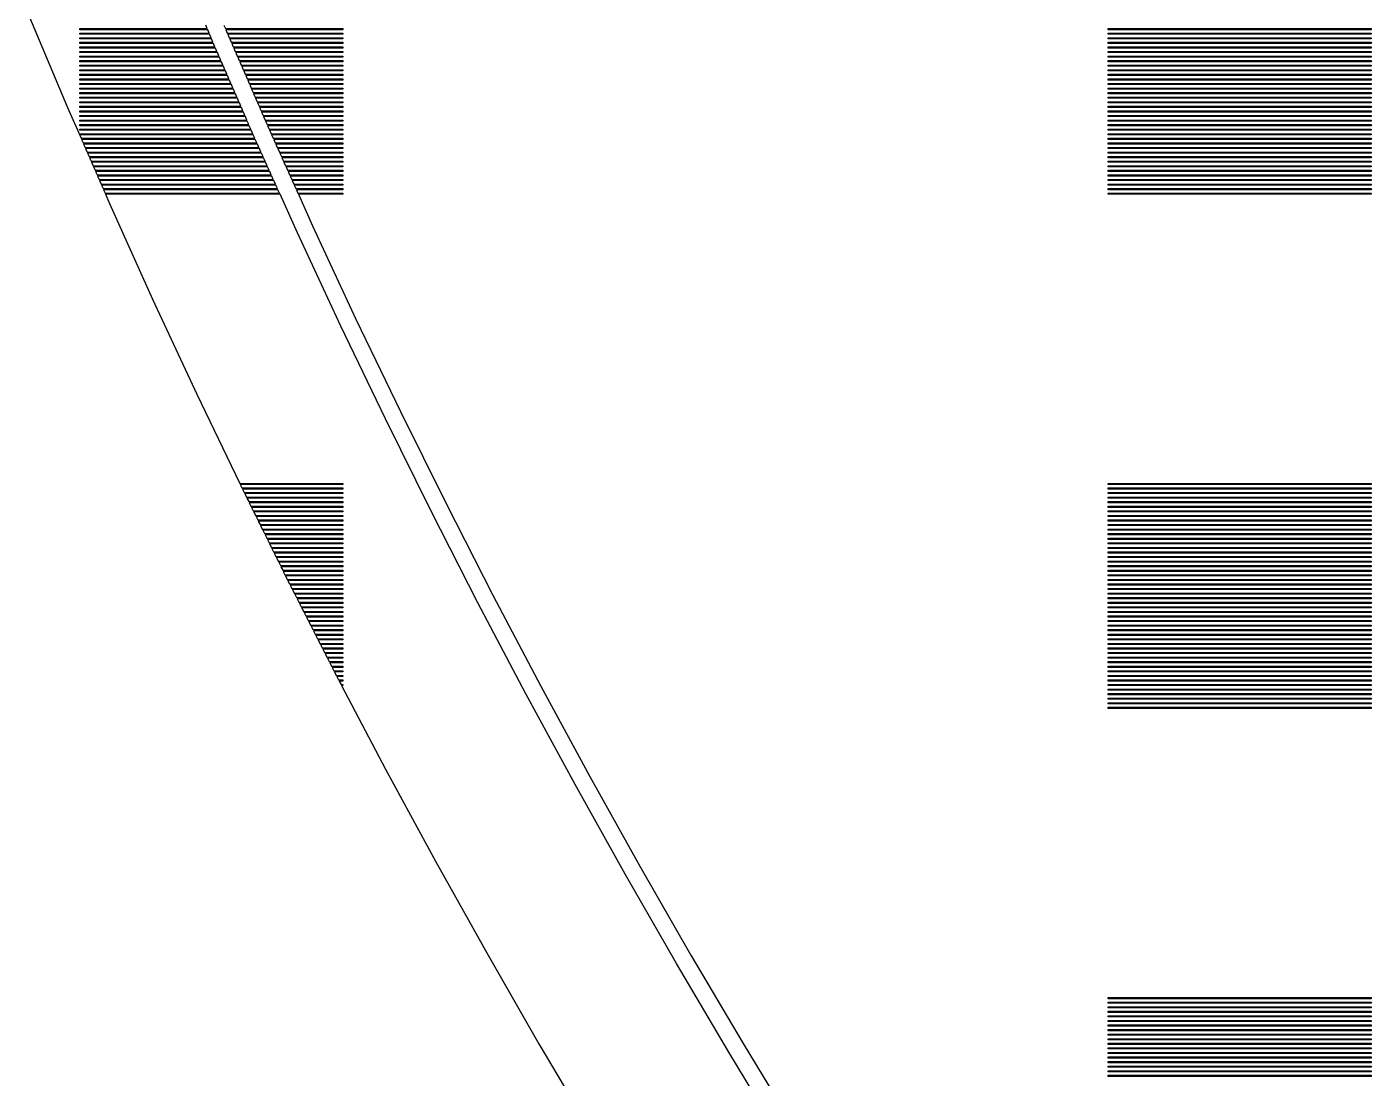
# Model space of a CAD drawing. Extents: x 40 to 187, y -3 to 150.
# Drawn here: x 39.76 to 51.79, y 34.8 to 44.21 of the extents above; entities that cross this region are included whole.
import ezdxf

# ---------------------------------------------------------------- set-up
doc = ezdxf.new("R2010")
doc.units = 0

msp = doc.modelspace()

# ---------------------------------------------------------------- linework, layer by layer
for p, q in [((39.764, 44.3519), (40.1286, 43.4868)), ((40.2393, 44.1814), (40.2393, 44.1917)), ((40.2393, 44.1917), (41.3779, 44.1917)), ((41.3822, 44.1814), (40.2393, 44.1814)), ((41.3779, 44.1917), (41.365, 44.2223)), ((41.3951, 44.1507), (41.3822, 44.1814)), ((41.5277, 44.2223), (41.5407, 44.1917)), ((41.5407, 44.1917), (42.5913, 44.1917)), ((42.5913, 44.1814), (41.545, 44.1814)), ((41.545, 44.1814), (41.5579, 44.1507)), ((42.5913, 44.1917), (42.5913, 44.1814)), ((49.4427, 44.1814), (49.4427, 44.1917)), ((49.4427, 44.1917), (51.7947, 44.1917)), ((51.7947, 44.1814), (49.4427, 44.1814)), ((51.7947, 44.1917), (51.7947, 44.1814)), ((40.2393, 44.1405), (40.2393, 44.1507)), ((40.2393, 44.1507), (41.3951, 44.1507)), ((41.3994, 44.1405), (40.2393, 44.1405)), ((40.2393, 44.0996), (40.2393, 44.1098)), ((40.2393, 44.1098), (41.4124, 44.1098)), ((41.4167, 44.0996), (40.2393, 44.0996)), ((40.2393, 44.0587), (40.2393, 44.0689)), ((40.2393, 44.0689), (41.4296, 44.0689)), ((41.4339, 44.0587), (40.2393, 44.0587)), ((41.4124, 44.1098), (41.3994, 44.1405)), ((41.4296, 44.0689), (41.4167, 44.0996)), ((41.4383, 44.0482), (41.4339, 44.0587)), ((41.4471, 44.028), (41.4383, 44.0482)), ((41.5579, 44.1507), (42.5913, 44.1507)), ((42.5913, 44.1405), (41.5622, 44.1405)), ((41.5622, 44.1405), (41.5751, 44.1098)), ((41.5751, 44.1098), (42.5913, 44.1098)), ((42.5913, 44.0996), (41.5796, 44.0996)), ((41.5796, 44.0996), (41.5929, 44.0689)), ((41.5929, 44.0689), (42.5913, 44.0689)), ((42.5913, 44.0587), (41.5974, 44.0587)), ((41.5974, 44.0587), (41.6108, 44.028)), ((42.5913, 44.1507), (42.5913, 44.1405)), ((42.5913, 44.1098), (42.5913, 44.0996)), ((42.5913, 44.0689), (42.5913, 44.0587)), ((49.4427, 44.1405), (49.4427, 44.1507)), ((49.4427, 44.1507), (51.7947, 44.1507)), ((51.7947, 44.1405), (49.4427, 44.1405)), ((49.4427, 44.0996), (49.4427, 44.1098)), ((49.4427, 44.1098), (51.7947, 44.1098)), ((51.7947, 44.0996), (49.4427, 44.0996)), ((49.4427, 44.0587), (49.4427, 44.0689)), ((49.4427, 44.0689), (51.7947, 44.0689)), ((51.7947, 44.0587), (49.4427, 44.0587)), ((51.7947, 44.1507), (51.7947, 44.1405)), ((51.7947, 44.1098), (51.7947, 44.0996)), ((51.7947, 44.0689), (51.7947, 44.0587)), ((40.2393, 44.0178), (40.2393, 44.028)), ((40.2393, 44.028), (41.4471, 44.028)), ((41.4516, 44.0178), (40.2393, 44.0178)), ((40.2393, 43.9769), (40.2393, 43.9871)), ((40.2393, 43.9871), (41.465, 43.9871)), ((41.4694, 43.9769), (40.2393, 43.9769)), ((40.2393, 43.936), (40.2393, 43.9462)), ((40.2393, 43.9462), (41.4828, 43.9462)), ((41.4873, 43.936), (40.2393, 43.936)), ((41.465, 43.9871), (41.4516, 44.0178)), ((41.4828, 43.9462), (41.4694, 43.9769)), ((41.5006, 43.9053), (41.4873, 43.936)), ((41.6108, 44.028), (42.5913, 44.028)), ((42.5913, 44.0178), (41.6152, 44.0178)), ((41.6152, 44.0178), (41.6286, 43.9871)), ((41.6286, 43.9871), (42.5913, 43.9871)), ((42.5913, 43.9769), (41.6331, 43.9769)), ((41.6331, 43.9769), (41.6464, 43.9462)), ((41.6464, 43.9462), (42.5913, 43.9462)), ((42.5913, 43.936), (41.6509, 43.936)), ((41.6509, 43.936), (41.6643, 43.9053)), ((42.5913, 44.028), (42.5913, 44.0178)), ((42.5913, 43.9871), (42.5913, 43.9769)), ((42.5913, 43.9462), (42.5913, 43.936)), ((49.4427, 44.0178), (49.4427, 44.028)), ((49.4427, 44.028), (51.7947, 44.028)), ((51.7947, 44.0178), (49.4427, 44.0178)), ((49.4427, 43.9769), (49.4427, 43.9871)), ((49.4427, 43.9871), (51.7947, 43.9871)), ((51.7947, 43.9769), (49.4427, 43.9769)), ((49.4427, 43.936), (49.4427, 43.9462)), ((49.4427, 43.9462), (51.7947, 43.9462)), ((51.7947, 43.936), (49.4427, 43.936)), ((51.7947, 44.028), (51.7947, 44.0178)), ((51.7947, 43.9871), (51.7947, 43.9769)), ((51.7947, 43.9462), (51.7947, 43.936)), ((40.2393, 43.8951), (40.2393, 43.9053)), ((40.2393, 43.9053), (41.5006, 43.9053)), ((41.5051, 43.8951), (40.2393, 43.8951)), ((40.2393, 43.8542), (40.2393, 43.8644)), ((40.2393, 43.8644), (41.5185, 43.8644)), ((41.5229, 43.8542), (40.2393, 43.8542)), ((40.2393, 43.8133), (40.2393, 43.8235)), ((40.2393, 43.8235), (41.5363, 43.8235)), ((41.5408, 43.8133), (40.2393, 43.8133)), ((41.5185, 43.8644), (41.5051, 43.8951)), ((41.5363, 43.8235), (41.5229, 43.8542)), ((41.5541, 43.7826), (41.5408, 43.8133)), ((41.6643, 43.9053), (42.5913, 43.9053)), ((42.5913, 43.8951), (41.6687, 43.8951)), ((41.6687, 43.8951), (41.6821, 43.8644)), ((41.6821, 43.8644), (42.5913, 43.8644)), ((42.5913, 43.8542), (41.6866, 43.8542)), ((41.6866, 43.8542), (41.6999, 43.8235)), ((41.6999, 43.8235), (42.5913, 43.8235)), ((42.5913, 43.8133), (41.7044, 43.8133)), ((41.7044, 43.8133), (41.7178, 43.7826)), ((42.5913, 43.9053), (42.5913, 43.8951)), ((42.5913, 43.8644), (42.5913, 43.8542)), ((42.5913, 43.8235), (42.5913, 43.8133)), ((49.4427, 43.8951), (49.4427, 43.9053)), ((49.4427, 43.9053), (51.7947, 43.9053)), ((51.7947, 43.8951), (49.4427, 43.8951)), ((49.4427, 43.8542), (49.4427, 43.8644)), ((49.4427, 43.8644), (51.7947, 43.8644)), ((51.7947, 43.8542), (49.4427, 43.8542)), ((49.4427, 43.8133), (49.4427, 43.8235)), ((49.4427, 43.8235), (51.7947, 43.8235)), ((51.7947, 43.8133), (49.4427, 43.8133)), ((51.7947, 43.9053), (51.7947, 43.8951)), ((51.7947, 43.8644), (51.7947, 43.8542)), ((51.7947, 43.8235), (51.7947, 43.8133)), ((40.2393, 43.7724), (40.2393, 43.7826)), ((40.2393, 43.7826), (41.5541, 43.7826)), ((41.5586, 43.7724), (40.2393, 43.7724)), ((40.2393, 43.7315), (40.2393, 43.7417)), ((40.2393, 43.7417), (41.572, 43.7417)), ((41.5764, 43.7315), (40.2393, 43.7315)), ((40.2393, 43.6906), (40.2393, 43.7008)), ((40.2393, 43.7008), (41.5898, 43.7008)), ((41.5943, 43.6906), (40.2393, 43.6906)), ((41.572, 43.7417), (41.5586, 43.7724)), ((41.5898, 43.7008), (41.5764, 43.7315)), ((41.6076, 43.6599), (41.5943, 43.6906)), ((41.7178, 43.7826), (42.5913, 43.7826)), ((42.5913, 43.7724), (41.7222, 43.7724)), ((41.7222, 43.7724), (41.7356, 43.7417)), ((41.7356, 43.7417), (42.5913, 43.7417)), ((42.5913, 43.7315), (41.7401, 43.7315)), ((41.7401, 43.7315), (41.7534, 43.7008)), ((41.7534, 43.7008), (42.5913, 43.7008)), ((42.5913, 43.6906), (41.7579, 43.6906)), ((41.7579, 43.6906), (41.7713, 43.6599)), ((42.5913, 43.7826), (42.5913, 43.7724)), ((42.5913, 43.7417), (42.5913, 43.7315)), ((42.5913, 43.7008), (42.5913, 43.6906)), ((49.4427, 43.7724), (49.4427, 43.7826)), ((49.4427, 43.7826), (51.7947, 43.7826)), ((51.7947, 43.7724), (49.4427, 43.7724)), ((49.4427, 43.7315), (49.4427, 43.7417)), ((49.4427, 43.7417), (51.7947, 43.7417)), ((51.7947, 43.7315), (49.4427, 43.7315)), ((49.4427, 43.6906), (49.4427, 43.7008)), ((49.4427, 43.7008), (51.7947, 43.7008)), ((51.7947, 43.6906), (49.4427, 43.6906)), ((51.7947, 43.7826), (51.7947, 43.7724)), ((51.7947, 43.7417), (51.7947, 43.7315)), ((51.7947, 43.7008), (51.7947, 43.6906)), ((40.2393, 43.6497), (40.2393, 43.6599)), ((40.2393, 43.6599), (41.6076, 43.6599)), ((41.6121, 43.6497), (40.2393, 43.6497)), ((40.2393, 43.6088), (40.2393, 43.619)), ((40.2393, 43.619), (41.6255, 43.619)), ((41.6299, 43.6088), (40.2393, 43.6088)), ((40.2393, 43.5679), (40.2393, 43.5781)), ((40.2393, 43.5781), (41.6433, 43.5781)), ((41.6478, 43.5679), (40.2393, 43.5679)), ((41.6255, 43.619), (41.6121, 43.6497)), ((41.6433, 43.5781), (41.6299, 43.6088)), ((41.6611, 43.5372), (41.6478, 43.5679)), ((41.7713, 43.6599), (42.5913, 43.6599)), ((42.5913, 43.6497), (41.7757, 43.6497)), ((41.7757, 43.6497), (41.7891, 43.619)), ((41.7891, 43.619), (42.5913, 43.619)), ((42.5913, 43.6088), (41.7935, 43.6088)), ((41.7935, 43.6088), (41.8069, 43.5781)), ((41.8069, 43.5781), (42.5913, 43.5781)), ((42.5913, 43.5679), (41.8114, 43.5679)), ((41.8114, 43.5679), (41.8248, 43.5372)), ((42.5913, 43.6599), (42.5913, 43.6497)), ((42.5913, 43.619), (42.5913, 43.6088)), ((42.5913, 43.5781), (42.5913, 43.5679)), ((49.4427, 43.6497), (49.4427, 43.6599)), ((49.4427, 43.6599), (51.7947, 43.6599)), ((51.7947, 43.6497), (49.4427, 43.6497)), ((49.4427, 43.6088), (49.4427, 43.619)), ((49.4427, 43.619), (51.7947, 43.619)), ((51.7947, 43.6088), (49.4427, 43.6088)), ((49.4427, 43.5679), (49.4427, 43.5781)), ((49.4427, 43.5781), (51.7947, 43.5781)), ((51.7947, 43.5679), (49.4427, 43.5679)), ((51.7947, 43.6599), (51.7947, 43.6497)), ((51.7947, 43.619), (51.7947, 43.6088)), ((51.7947, 43.5781), (51.7947, 43.5679)), ((40.1286, 43.4868), (40.2493, 43.21)), ((40.2393, 43.527), (40.2393, 43.5372)), ((40.2393, 43.5372), (41.6611, 43.5372)), ((41.6656, 43.527), (40.2393, 43.527)), ((40.2393, 43.4861), (40.2393, 43.4963)), ((40.2393, 43.4963), (41.679, 43.4963)), ((41.6834, 43.4861), (40.2393, 43.4861)), ((40.2393, 43.4452), (40.2393, 43.4554)), ((40.2393, 43.4554), (41.6968, 43.4554)), ((41.7012, 43.4452), (40.2393, 43.4452)), ((41.679, 43.4963), (41.6656, 43.527)), ((41.6968, 43.4554), (41.6834, 43.4861)), ((41.7146, 43.4145), (41.7012, 43.4452)), ((41.8248, 43.5372), (42.5913, 43.5372)), ((42.5913, 43.527), (41.8292, 43.527)), ((41.8292, 43.527), (41.8426, 43.4963)), ((41.8426, 43.4963), (42.5913, 43.4963)), ((42.5913, 43.4861), (41.847, 43.4861)), ((41.847, 43.4861), (41.8604, 43.4554)), ((41.8604, 43.4554), (42.5913, 43.4554)), ((42.5913, 43.4452), (41.8649, 43.4452)), ((41.8649, 43.4452), (41.8783, 43.4145)), ((42.5913, 43.5372), (42.5913, 43.527)), ((42.5913, 43.4963), (42.5913, 43.4861)), ((42.5913, 43.4554), (42.5913, 43.4452)), ((49.4427, 43.527), (49.4427, 43.5372)), ((49.4427, 43.5372), (51.7947, 43.5372)), ((51.7947, 43.527), (49.4427, 43.527)), ((49.4427, 43.4861), (49.4427, 43.4963)), ((49.4427, 43.4963), (51.7947, 43.4963)), ((51.7947, 43.4861), (49.4427, 43.4861)), ((49.4427, 43.4452), (49.4427, 43.4554)), ((49.4427, 43.4554), (51.7947, 43.4554)), ((51.7947, 43.4452), (49.4427, 43.4452)), ((51.7947, 43.5372), (51.7947, 43.527)), ((51.7947, 43.4963), (51.7947, 43.4861)), ((51.7947, 43.4554), (51.7947, 43.4452)), ((40.2393, 43.4043), (40.2393, 43.4145)), ((40.2393, 43.4145), (41.7146, 43.4145)), ((41.7191, 43.4043), (40.2393, 43.4043)), ((40.2393, 43.3634), (40.2393, 43.3736)), ((40.2393, 43.3736), (41.7325, 43.3736)), ((41.7369, 43.3634), (40.2393, 43.3634)), ((40.2393, 43.3224), (40.2393, 43.3327)), ((40.2393, 43.3327), (41.7503, 43.3327)), ((41.7547, 43.3224), (40.2393, 43.3224)), ((41.7325, 43.3736), (41.7191, 43.4043)), ((41.7503, 43.3327), (41.7369, 43.3634)), ((41.7681, 43.2918), (41.7547, 43.3224)), ((41.8783, 43.4145), (42.5913, 43.4145)), ((42.5913, 43.4043), (41.8827, 43.4043)), ((41.8827, 43.4043), (41.8961, 43.3736)), ((41.8961, 43.3736), (42.5913, 43.3736)), ((42.5913, 43.3634), (41.9005, 43.3634)), ((41.9005, 43.3634), (41.9139, 43.3327)), ((41.9139, 43.3327), (42.5913, 43.3327)), ((42.5913, 43.3224), (41.9184, 43.3224)), ((41.9184, 43.3224), (41.9317, 43.2918)), ((42.5913, 43.4145), (42.5913, 43.4043)), ((42.5913, 43.3736), (42.5913, 43.3634)), ((42.5913, 43.3327), (42.5913, 43.3224)), ((49.4427, 43.4043), (49.4427, 43.4145)), ((49.4427, 43.4145), (51.7947, 43.4145)), ((51.7947, 43.4043), (49.4427, 43.4043)), ((49.4427, 43.3634), (49.4427, 43.3736)), ((49.4427, 43.3736), (51.7947, 43.3736)), ((51.7947, 43.3634), (49.4427, 43.3634)), ((49.4427, 43.3224), (49.4427, 43.3327)), ((49.4427, 43.3327), (51.7947, 43.3327)), ((51.7947, 43.3224), (49.4427, 43.3224)), ((51.7947, 43.4145), (51.7947, 43.4043)), ((51.7947, 43.3736), (51.7947, 43.3634)), ((51.7947, 43.3327), (51.7947, 43.3224)), ((40.2393, 43.2816), (40.2393, 43.2918)), ((40.2393, 43.2918), (41.7681, 43.2918)), ((41.7726, 43.2816), (40.2393, 43.2816)), ((40.2393, 43.2406), (40.2393, 43.2509)), ((40.2393, 43.2509), (41.7859, 43.2509)), ((41.7904, 43.2406), (40.2393, 43.2406)), ((40.2493, 43.21), (41.8038, 43.21)), ((41.8083, 43.1997), (40.2537, 43.1997)), ((40.2537, 43.1997), (40.2671, 43.1691)), ((41.7859, 43.2509), (41.7726, 43.2816)), ((41.8038, 43.21), (41.7904, 43.2406)), ((41.8221, 43.1691), (41.8083, 43.1997)), ((41.9317, 43.2918), (42.5913, 43.2918)), ((42.5913, 43.2816), (41.9362, 43.2816)), ((41.9362, 43.2816), (41.9436, 43.2645)), ((41.9436, 43.2645), (41.9498, 43.2509)), ((41.9498, 43.2509), (42.5913, 43.2509)), ((42.5913, 43.2406), (41.9544, 43.2406)), ((41.9544, 43.2406), (41.9682, 43.21)), ((41.9682, 43.21), (42.5913, 43.21)), ((42.5913, 43.1997), (41.9728, 43.1997)), ((41.9728, 43.1997), (41.9866, 43.1691)), ((42.5913, 43.2918), (42.5913, 43.2816)), ((42.5913, 43.2509), (42.5913, 43.2406)), ((42.5913, 43.21), (42.5913, 43.1997)), ((49.4427, 43.2816), (49.4427, 43.2918)), ((49.4427, 43.2918), (51.7947, 43.2918)), ((51.7947, 43.2816), (49.4427, 43.2816)), ((49.4427, 43.2406), (49.4427, 43.2509)), ((49.4427, 43.2509), (51.7947, 43.2509)), ((51.7947, 43.2406), (49.4427, 43.2406)), ((49.4427, 43.1997), (49.4427, 43.21)), ((49.4427, 43.21), (51.7947, 43.21)), ((51.7947, 43.1997), (49.4427, 43.1997)), ((51.7947, 43.2918), (51.7947, 43.2816)), ((51.7947, 43.2509), (51.7947, 43.2406)), ((51.7947, 43.21), (51.7947, 43.1997)), ((40.2671, 43.1691), (41.8221, 43.1691)), ((41.8267, 43.1588), (40.2716, 43.1588)), ((40.2716, 43.1588), (40.2849, 43.1281)), ((40.2849, 43.1281), (41.8406, 43.1281)), ((41.8452, 43.1179), (40.2894, 43.1179)), ((40.2894, 43.1179), (40.3028, 43.0872)), ((40.3028, 43.0872), (41.859, 43.0872)), ((41.8636, 43.077), (40.3072, 43.077)), ((40.3072, 43.077), (40.3206, 43.0463)), ((41.8406, 43.1281), (41.8267, 43.1588)), ((41.859, 43.0872), (41.8452, 43.1179)), ((41.8774, 43.0463), (41.8636, 43.077)), ((41.9866, 43.1691), (42.5913, 43.1691)), ((42.5913, 43.1588), (41.9913, 43.1588)), ((41.9913, 43.1588), (42.0051, 43.1281)), ((42.0051, 43.1281), (42.5913, 43.1281)), ((42.5913, 43.1179), (42.0097, 43.1179)), ((42.0097, 43.1179), (42.0235, 43.0872)), ((42.0235, 43.0872), (42.5913, 43.0872)), ((42.5913, 43.077), (42.0281, 43.077)), ((42.0281, 43.077), (42.0419, 43.0463)), ((42.5913, 43.1691), (42.5913, 43.1588)), ((42.5913, 43.1281), (42.5913, 43.1179)), ((42.5913, 43.0872), (42.5913, 43.077)), ((49.4427, 43.1588), (49.4427, 43.1691)), ((49.4427, 43.1691), (51.7947, 43.1691)), ((51.7947, 43.1588), (49.4427, 43.1588)), ((49.4427, 43.1179), (49.4427, 43.1281)), ((49.4427, 43.1281), (51.7947, 43.1281)), ((51.7947, 43.1179), (49.4427, 43.1179)), ((49.4427, 43.077), (49.4427, 43.0872)), ((49.4427, 43.0872), (51.7947, 43.0872)), ((51.7947, 43.077), (49.4427, 43.077)), ((51.7947, 43.1691), (51.7947, 43.1588)), ((51.7947, 43.1281), (51.7947, 43.1179)), ((51.7947, 43.0872), (51.7947, 43.077)), ((40.3206, 43.0463), (41.8774, 43.0463)), ((41.882, 43.0361), (40.3251, 43.0361)), ((40.3251, 43.0361), (40.3384, 43.0054)), ((40.3384, 43.0054), (41.8958, 43.0054)), ((41.9005, 42.9952), (40.3429, 42.9952)), ((40.3429, 42.9952), (40.3563, 42.9646)), ((40.3563, 42.9646), (41.9143, 42.9646)), ((41.9189, 42.9543), (40.3607, 42.9543)), ((40.3607, 42.9543), (40.3741, 42.9236)), ((41.8958, 43.0054), (41.882, 43.0361)), ((41.9143, 42.9646), (41.9005, 42.9952)), ((41.9327, 42.9236), (41.9189, 42.9543)), ((42.0419, 43.0463), (42.5913, 43.0463)), ((42.5913, 43.0361), (42.0466, 43.0361)), ((42.0466, 43.0361), (42.0604, 43.0054)), ((42.0604, 43.0054), (42.5913, 43.0054)), ((42.5913, 42.9952), (42.065, 42.9952)), ((42.065, 42.9952), (42.0788, 42.9646)), ((42.0788, 42.9646), (42.5913, 42.9646)), ((42.5913, 42.9543), (42.0834, 42.9543)), ((42.0834, 42.9543), (42.0972, 42.9236)), ((42.5913, 43.0463), (42.5913, 43.0361)), ((42.5913, 43.0054), (42.5913, 42.9952)), ((42.5913, 42.9646), (42.5913, 42.9543)), ((49.4427, 43.0361), (49.4427, 43.0463)), ((49.4427, 43.0463), (51.7947, 43.0463)), ((51.7947, 43.0361), (49.4427, 43.0361)), ((49.4427, 42.9952), (49.4427, 43.0054)), ((49.4427, 43.0054), (51.7947, 43.0054)), ((51.7947, 42.9952), (49.4427, 42.9952)), ((49.4427, 42.9543), (49.4427, 42.9646)), ((49.4427, 42.9646), (51.7947, 42.9646)), ((51.7947, 42.9543), (49.4427, 42.9543)), ((51.7947, 43.0463), (51.7947, 43.0361)), ((51.7947, 43.0054), (51.7947, 42.9952)), ((51.7947, 42.9646), (51.7947, 42.9543)), ((40.3741, 42.9236), (41.9327, 42.9236)), ((41.9373, 42.9134), (40.3786, 42.9134)), ((40.3786, 42.9134), (40.3919, 42.8827)), ((40.3919, 42.8827), (41.9511, 42.8827)), ((41.9557, 42.8725), (40.3964, 42.8725)), ((40.3964, 42.8725), (40.4098, 42.8418)), ((40.4098, 42.8418), (41.9696, 42.8418)), ((41.9742, 42.8316), (40.4142, 42.8316)), ((40.4142, 42.8316), (40.4276, 42.8009)), ((41.9511, 42.8827), (41.9373, 42.9134)), ((41.9696, 42.8418), (41.9557, 42.8725)), ((41.988, 42.8009), (41.9742, 42.8316)), ((42.0972, 42.9236), (42.5913, 42.9236)), ((42.5913, 42.9134), (42.1019, 42.9134)), ((42.1019, 42.9134), (42.1157, 42.8827)), ((42.1157, 42.8827), (42.5913, 42.8827)), ((42.5913, 42.8725), (42.1203, 42.8725)), ((42.1203, 42.8725), (42.1341, 42.8418)), ((42.1341, 42.8418), (42.5913, 42.8418)), ((42.5913, 42.8316), (42.1387, 42.8316)), ((42.1387, 42.8316), (42.1525, 42.8009)), ((42.5913, 42.9236), (42.5913, 42.9134)), ((42.5913, 42.8827), (42.5913, 42.8725)), ((42.5913, 42.8418), (42.5913, 42.8316)), ((49.4427, 42.9134), (49.4427, 42.9236)), ((49.4427, 42.9236), (51.7947, 42.9236)), ((51.7947, 42.9134), (49.4427, 42.9134)), ((49.4427, 42.8725), (49.4427, 42.8827)), ((49.4427, 42.8827), (51.7947, 42.8827)), ((51.7947, 42.8725), (49.4427, 42.8725)), ((49.4427, 42.8316), (49.4427, 42.8418)), ((49.4427, 42.8418), (51.7947, 42.8418)), ((51.7947, 42.8316), (49.4427, 42.8316)), ((51.7947, 42.9236), (51.7947, 42.9134)), ((51.7947, 42.8827), (51.7947, 42.8725)), ((51.7947, 42.8418), (51.7947, 42.8316)), ((40.4276, 42.8009), (41.988, 42.8009)), ((41.9926, 42.7907), (40.4321, 42.7907)), ((40.4321, 42.7907), (40.4454, 42.76)), ((40.4454, 42.76), (42.0065, 42.76)), ((42.011, 42.7498), (40.4499, 42.7498)), ((40.4499, 42.7498), (40.4633, 42.7191)), ((40.4633, 42.7191), (42.0249, 42.7191)), ((42.0065, 42.76), (41.9926, 42.7907)), ((42.0249, 42.7191), (42.011, 42.7498)), ((42.1525, 42.8009), (42.5913, 42.8009)), ((42.5913, 42.7907), (42.1572, 42.7907)), ((42.1572, 42.7907), (42.171, 42.76)), ((42.171, 42.76), (42.5913, 42.76)), ((42.5913, 42.7498), (42.1756, 42.7498)), ((42.1756, 42.7498), (42.1894, 42.7191)), ((42.1894, 42.7191), (42.5913, 42.7191)), ((42.5913, 42.8009), (42.5913, 42.7907)), ((42.5913, 42.76), (42.5913, 42.7498)), ((42.5913, 42.7191), (42.5913, 42.7089)), ((49.4427, 42.7907), (49.4427, 42.8009)), ((49.4427, 42.8009), (51.7947, 42.8009)), ((51.7947, 42.7907), (49.4427, 42.7907)), ((49.4427, 42.7498), (49.4427, 42.76)), ((49.4427, 42.76), (51.7947, 42.76)), ((51.7947, 42.7498), (49.4427, 42.7498)), ((49.4427, 42.7089), (49.4427, 42.7191)), ((49.4427, 42.7191), (51.7947, 42.7191)), ((51.7947, 42.8009), (51.7947, 42.7907)), ((51.7947, 42.76), (51.7947, 42.7498)), ((51.7947, 42.7191), (51.7947, 42.7089)), ((42.0295, 42.7089), (40.4677, 42.7089)), ((40.4677, 42.7089), (40.5038, 42.6262)), ((40.5038, 42.6262), (40.8895, 41.7703)), ((42.185, 42.3638), (42.0295, 42.7089)), ((42.5913, 42.7089), (42.194, 42.7089)), ((42.194, 42.7089), (42.3214, 42.4262)), ((51.7947, 42.7089), (49.4427, 42.7089)), ((42.5738, 41.5285), (42.185, 42.3638)), ((42.3214, 42.4262), (42.7094, 41.5926)), ((40.8895, 41.7703), (41.2856, 40.9192)), ((42.9728, 40.6981), (42.5738, 41.5285)), ((42.7094, 41.5926), (43.1076, 40.7639)), ((41.2856, 40.9192), (41.6688, 40.1217)), ((43.382, 39.8726), (42.9728, 40.6981)), ((43.1076, 40.7639), (43.516, 39.9401)), ((41.6688, 40.1217), (42.5913, 40.1217)), ((42.5913, 40.1115), (41.6738, 40.1115)), ((41.6738, 40.1115), (41.6885, 40.0808)), ((41.6885, 40.0808), (42.5913, 40.0808)), ((42.5913, 40.0706), (41.6934, 40.0706)), ((41.6934, 40.0706), (41.7086, 40.0399)), ((42.5913, 40.1217), (42.5913, 40.1115)), ((42.5913, 40.0808), (42.5913, 40.0706)), ((49.4427, 40.1115), (49.4427, 40.1217)), ((49.4427, 40.1217), (51.7947, 40.1217)), ((51.7947, 40.1115), (49.4427, 40.1115)), ((49.4427, 40.0706), (49.4427, 40.0808)), ((49.4427, 40.0808), (51.7947, 40.0808)), ((51.7947, 40.0706), (49.4427, 40.0706)), ((51.7947, 40.1217), (51.7947, 40.1115)), ((51.7947, 40.0808), (51.7947, 40.0706)), ((41.7086, 40.0399), (42.5913, 40.0399)), ((42.5913, 40.0297), (41.7137, 40.0297)), ((41.7137, 40.0297), (41.7289, 39.999)), ((41.7289, 39.999), (42.5913, 39.999)), ((42.5913, 39.9888), (41.734, 39.9888)), ((41.734, 39.9888), (41.7492, 39.9581)), ((41.7492, 39.9581), (42.5913, 39.9581)), ((42.5913, 39.9478), (41.7543, 39.9478)), ((41.7543, 39.9478), (41.7695, 39.9172)), ((42.5913, 40.0399), (42.5913, 40.0297)), ((42.5913, 39.999), (42.5913, 39.9888)), ((42.5913, 39.9581), (42.5913, 39.9478)), ((49.4427, 40.0297), (49.4427, 40.0399)), ((49.4427, 40.0399), (51.7947, 40.0399)), ((51.7947, 40.0297), (49.4427, 40.0297)), ((49.4427, 39.9888), (49.4427, 39.999)), ((49.4427, 39.999), (51.7947, 39.999)), ((51.7947, 39.9888), (49.4427, 39.9888)), ((49.4427, 39.9478), (49.4427, 39.9581)), ((49.4427, 39.9581), (51.7947, 39.9581)), ((51.7947, 39.9478), (49.4427, 39.9478)), ((51.7947, 40.0399), (51.7947, 40.0297)), ((51.7947, 39.999), (51.7947, 39.9888)), ((51.7947, 39.9581), (51.7947, 39.9478)), ((41.7695, 39.9172), (42.5913, 39.9172)), ((42.5913, 39.907), (41.7745, 39.907)), ((41.7745, 39.907), (41.7897, 39.8763)), ((41.7897, 39.8763), (42.5913, 39.8763)), ((42.5913, 39.866), (41.7948, 39.866)), ((41.7948, 39.866), (41.81, 39.8354)), ((41.81, 39.8354), (42.5913, 39.8354)), ((42.5913, 39.8251), (41.8151, 39.8251)), ((41.8151, 39.8251), (41.8303, 39.7945)), ((42.5913, 39.9172), (42.5913, 39.907)), ((42.5913, 39.8763), (42.5913, 39.866)), ((42.5913, 39.8354), (42.5913, 39.8251)), ((43.8013, 39.0523), (43.382, 39.8726)), ((43.516, 39.9401), (43.9344, 39.1213)), ((49.4427, 39.907), (49.4427, 39.9172)), ((49.4427, 39.9172), (51.7947, 39.9172)), ((51.7947, 39.907), (49.4427, 39.907)), ((49.4427, 39.866), (49.4427, 39.8763)), ((49.4427, 39.8763), (51.7947, 39.8763)), ((51.7947, 39.866), (49.4427, 39.866)), ((49.4427, 39.8251), (49.4427, 39.8354)), ((49.4427, 39.8354), (51.7947, 39.8354)), ((51.7947, 39.8251), (49.4427, 39.8251)), ((51.7947, 39.9172), (51.7947, 39.907)), ((51.7947, 39.8763), (51.7947, 39.866)), ((51.7947, 39.8354), (51.7947, 39.8251)), ((41.8303, 39.7945), (42.5913, 39.7945)), ((42.5913, 39.7842), (41.8354, 39.7842)), ((41.8354, 39.7842), (41.8506, 39.7536)), ((41.8506, 39.7536), (42.5913, 39.7536)), ((42.5913, 39.7433), (41.8557, 39.7433)), ((41.8557, 39.7433), (41.8708, 39.7127)), ((41.8708, 39.7127), (42.5913, 39.7127)), ((42.5913, 39.7024), (41.8759, 39.7024)), ((41.8759, 39.7024), (41.8911, 39.6718)), ((42.5913, 39.7945), (42.5913, 39.7842)), ((42.5913, 39.7536), (42.5913, 39.7433)), ((42.5913, 39.7127), (42.5913, 39.7024)), ((49.4427, 39.7842), (49.4427, 39.7945)), ((49.4427, 39.7945), (51.7947, 39.7945)), ((51.7947, 39.7842), (49.4427, 39.7842)), ((49.4427, 39.7433), (49.4427, 39.7536)), ((49.4427, 39.7536), (51.7947, 39.7536)), ((51.7947, 39.7433), (49.4427, 39.7433)), ((49.4427, 39.7024), (49.4427, 39.7127)), ((49.4427, 39.7127), (51.7947, 39.7127)), ((51.7947, 39.7024), (49.4427, 39.7024)), ((51.7947, 39.7945), (51.7947, 39.7842)), ((51.7947, 39.7536), (51.7947, 39.7433)), ((51.7947, 39.7127), (51.7947, 39.7024)), ((41.8911, 39.6718), (42.5913, 39.6718)), ((42.5913, 39.6615), (41.8962, 39.6615)), ((41.8962, 39.6615), (41.9114, 39.6308)), ((41.9114, 39.6308), (42.5913, 39.6308)), ((42.5913, 39.6206), (41.9165, 39.6206)), ((41.9165, 39.6206), (41.9317, 39.59)), ((41.9317, 39.59), (42.5913, 39.59)), ((42.5913, 39.6718), (42.5913, 39.6615)), ((42.5913, 39.6308), (42.5913, 39.6206)), ((42.5913, 39.59), (42.5913, 39.5797)), ((49.4427, 39.6615), (49.4427, 39.6718)), ((49.4427, 39.6718), (51.7947, 39.6718)), ((51.7947, 39.6615), (49.4427, 39.6615)), ((49.4427, 39.6206), (49.4427, 39.6308)), ((49.4427, 39.6308), (51.7947, 39.6308)), ((51.7947, 39.6206), (49.4427, 39.6206)), ((49.4427, 39.5797), (49.4427, 39.59)), ((49.4427, 39.59), (51.7947, 39.59)), ((51.7947, 39.6718), (51.7947, 39.6615)), ((51.7947, 39.6308), (51.7947, 39.6206)), ((51.7947, 39.59), (51.7947, 39.5797)), ((42.5913, 39.5797), (41.9368, 39.5797)), ((41.9368, 39.5797), (41.952, 39.549)), ((41.952, 39.549), (42.5913, 39.549)), ((42.5913, 39.5388), (41.957, 39.5388)), ((41.957, 39.5388), (41.9722, 39.5081)), ((41.9722, 39.5081), (42.5913, 39.5081)), ((42.5913, 39.4979), (41.9773, 39.4979)), ((41.9773, 39.4979), (41.9925, 39.4672)), ((41.9925, 39.4672), (42.5913, 39.4672)), ((42.5913, 39.549), (42.5913, 39.5388)), ((42.5913, 39.5081), (42.5913, 39.4979)), ((42.5913, 39.4672), (42.5913, 39.457)), ((51.7947, 39.5797), (49.4427, 39.5797)), ((49.4427, 39.5388), (49.4427, 39.549)), ((49.4427, 39.549), (51.7947, 39.549)), ((51.7947, 39.5388), (49.4427, 39.5388)), ((49.4427, 39.4979), (49.4427, 39.5081)), ((49.4427, 39.5081), (51.7947, 39.5081)), ((51.7947, 39.4979), (49.4427, 39.4979)), ((49.4427, 39.457), (49.4427, 39.4672)), ((49.4427, 39.4672), (51.7947, 39.4672)), ((51.7947, 39.549), (51.7947, 39.5388)), ((51.7947, 39.5081), (51.7947, 39.4979)), ((51.7947, 39.4672), (51.7947, 39.457)), ((42.5913, 39.457), (41.9976, 39.457)), ((41.9976, 39.457), (42.0128, 39.4263)), ((42.0128, 39.4263), (42.5913, 39.4263)), ((42.5913, 39.4161), (42.0179, 39.4161)), ((42.0179, 39.4161), (42.0331, 39.3854)), ((42.0331, 39.3854), (42.5913, 39.3854)), ((42.5913, 39.3752), (42.0381, 39.3752)), ((42.0381, 39.3752), (42.0533, 39.3445)), ((42.0533, 39.3445), (42.5913, 39.3445)), ((42.5913, 39.4263), (42.5913, 39.4161)), ((42.5913, 39.3854), (42.5913, 39.3752)), ((42.5913, 39.3445), (42.5913, 39.3343)), ((51.7947, 39.457), (49.4427, 39.457)), ((49.4427, 39.4161), (49.4427, 39.4263)), ((49.4427, 39.4263), (51.7947, 39.4263)), ((51.7947, 39.4161), (49.4427, 39.4161)), ((49.4427, 39.3752), (49.4427, 39.3854)), ((49.4427, 39.3854), (51.7947, 39.3854)), ((51.7947, 39.3752), (49.4427, 39.3752)), ((49.4427, 39.3343), (49.4427, 39.3445)), ((49.4427, 39.3445), (51.7947, 39.3445)), ((51.7947, 39.4263), (51.7947, 39.4161)), ((51.7947, 39.3854), (51.7947, 39.3752)), ((51.7947, 39.3445), (51.7947, 39.3343)), ((42.5913, 39.3343), (42.0584, 39.3343)), ((42.0584, 39.3343), (42.0736, 39.3036)), ((42.0736, 39.3036), (42.5913, 39.3036)), ((42.5913, 39.2934), (42.0787, 39.2934)), ((42.0787, 39.2934), (42.0939, 39.2627)), ((42.0939, 39.2627), (42.5913, 39.2627)), ((42.5913, 39.2525), (42.099, 39.2525)), ((42.099, 39.2525), (42.1091, 39.2319)), ((42.1091, 39.2319), (42.1143, 39.2218)), ((42.1143, 39.2218), (42.5913, 39.2218)), ((42.5913, 39.3036), (42.5913, 39.2934)), ((42.5913, 39.2627), (42.5913, 39.2525)), ((42.5913, 39.2218), (42.5913, 39.2116)), ((51.7947, 39.3343), (49.4427, 39.3343)), ((49.4427, 39.2934), (49.4427, 39.3036)), ((49.4427, 39.3036), (51.7947, 39.3036)), ((51.7947, 39.2934), (49.4427, 39.2934)), ((49.4427, 39.2525), (49.4427, 39.2627)), ((49.4427, 39.2627), (51.7947, 39.2627)), ((51.7947, 39.2525), (49.4427, 39.2525)), ((49.4427, 39.2116), (49.4427, 39.2218)), ((49.4427, 39.2218), (51.7947, 39.2218)), ((51.7947, 39.3036), (51.7947, 39.2934)), ((51.7947, 39.2627), (51.7947, 39.2525)), ((51.7947, 39.2218), (51.7947, 39.2116)), ((42.5913, 39.2116), (42.1196, 39.2116)), ((42.1196, 39.2116), (42.1352, 39.1809)), ((42.1352, 39.1809), (42.5913, 39.1809)), ((42.5913, 39.1707), (42.1404, 39.1707)), ((42.1404, 39.1707), (42.1561, 39.14)), ((42.1561, 39.14), (42.5913, 39.14)), ((42.5913, 39.1298), (42.1614, 39.1298)), ((42.1614, 39.1298), (42.177, 39.0991)), ((42.5913, 39.1809), (42.5913, 39.1707)), ((42.5913, 39.14), (42.5913, 39.1298)), ((43.9344, 39.1213), (44.3629, 38.3078)), ((51.7947, 39.2116), (49.4427, 39.2116)), ((49.4427, 39.1707), (49.4427, 39.1809)), ((49.4427, 39.1809), (51.7947, 39.1809)), ((51.7947, 39.1707), (49.4427, 39.1707)), ((49.4427, 39.1298), (49.4427, 39.14)), ((49.4427, 39.14), (51.7947, 39.14)), ((51.7947, 39.1298), (49.4427, 39.1298)), ((51.7947, 39.1809), (51.7947, 39.1707)), ((51.7947, 39.14), (51.7947, 39.1298)), ((42.177, 39.0991), (42.5913, 39.0991)), ((42.5913, 39.0889), (42.1823, 39.0889)), ((42.1823, 39.0889), (42.1979, 39.0582)), ((42.1979, 39.0582), (42.5913, 39.0582)), ((42.5913, 39.048), (42.2032, 39.048)), ((42.2032, 39.048), (42.2188, 39.0173)), ((42.2188, 39.0173), (42.5913, 39.0173)), ((42.5913, 39.0071), (42.2241, 39.0071)), ((42.2241, 39.0071), (42.2397, 38.9764)), ((42.5913, 39.0991), (42.5913, 39.0889)), ((42.5913, 39.0582), (42.5913, 39.048)), ((42.5913, 39.0173), (42.5913, 39.0071)), ((44.2306, 38.2371), (43.8013, 39.0523)), ((49.4427, 39.0889), (49.4427, 39.0991)), ((49.4427, 39.0991), (51.7947, 39.0991)), ((51.7947, 39.0889), (49.4427, 39.0889)), ((49.4427, 39.048), (49.4427, 39.0582)), ((49.4427, 39.0582), (51.7947, 39.0582)), ((51.7947, 39.048), (49.4427, 39.048)), ((49.4427, 39.0071), (49.4427, 39.0173)), ((49.4427, 39.0173), (51.7947, 39.0173)), ((51.7947, 39.0071), (49.4427, 39.0071)), ((51.7947, 39.0991), (51.7947, 39.0889)), ((51.7947, 39.0582), (51.7947, 39.048)), ((51.7947, 39.0173), (51.7947, 39.0071)), ((42.2397, 38.9764), (42.5913, 38.9764)), ((42.5913, 38.9662), (42.245, 38.9662)), ((42.245, 38.9662), (42.2606, 38.9355)), ((42.2606, 38.9355), (42.5913, 38.9355)), ((42.5913, 38.9253), (42.2659, 38.9253)), ((42.2659, 38.9253), (42.2816, 38.8946)), ((42.2816, 38.8946), (42.5913, 38.8946)), ((42.5913, 38.8844), (42.2868, 38.8844)), ((42.2868, 38.8844), (42.3025, 38.8537)), ((42.5913, 38.9764), (42.5913, 38.9662)), ((42.5913, 38.9355), (42.5913, 38.9253)), ((42.5913, 38.8946), (42.5913, 38.8844)), ((49.4427, 38.9662), (49.4427, 38.9764)), ((49.4427, 38.9764), (51.7947, 38.9764)), ((51.7947, 38.9662), (49.4427, 38.9662)), ((49.4427, 38.9253), (49.4427, 38.9355)), ((49.4427, 38.9355), (51.7947, 38.9355)), ((51.7947, 38.9253), (49.4427, 38.9253)), ((49.4427, 38.8844), (49.4427, 38.8946)), ((49.4427, 38.8946), (51.7947, 38.8946)), ((51.7947, 38.8844), (49.4427, 38.8844)), ((51.7947, 38.9764), (51.7947, 38.9662)), ((51.7947, 38.9355), (51.7947, 38.9253)), ((51.7947, 38.8946), (51.7947, 38.8844)), ((42.3025, 38.8537), (42.5913, 38.8537)), ((42.5913, 38.8435), (42.3077, 38.8435)), ((42.3077, 38.8435), (42.3234, 38.8128)), ((42.3234, 38.8128), (42.5913, 38.8128)), ((42.5913, 38.8026), (42.3286, 38.8026)), ((42.3286, 38.8026), (42.3443, 38.7719)), ((42.3443, 38.7719), (42.5913, 38.7719)), ((42.5913, 38.7617), (42.3495, 38.7617)), ((42.3495, 38.7617), (42.3652, 38.731)), ((42.5913, 38.8537), (42.5913, 38.8435)), ((42.5913, 38.8128), (42.5913, 38.8026)), ((42.5913, 38.7719), (42.5913, 38.7617)), ((49.4427, 38.8435), (49.4427, 38.8537)), ((49.4427, 38.8537), (51.7947, 38.8537)), ((51.7947, 38.8435), (49.4427, 38.8435)), ((49.4427, 38.8026), (49.4427, 38.8128)), ((49.4427, 38.8128), (51.7947, 38.8128)), ((51.7947, 38.8026), (49.4427, 38.8026)), ((49.4427, 38.7617), (49.4427, 38.7719)), ((49.4427, 38.7719), (51.7947, 38.7719)), ((51.7947, 38.7617), (49.4427, 38.7617)), ((51.7947, 38.8537), (51.7947, 38.8435)), ((51.7947, 38.8128), (51.7947, 38.8026)), ((51.7947, 38.7719), (51.7947, 38.7617)), ((42.3652, 38.731), (42.5913, 38.731)), ((42.5913, 38.7207), (42.3704, 38.7207)), ((42.3704, 38.7207), (42.3861, 38.6901)), ((42.3861, 38.6901), (42.5913, 38.6901)), ((42.5913, 38.6799), (42.3913, 38.6799)), ((42.3913, 38.6799), (42.407, 38.6492)), ((42.407, 38.6492), (42.5913, 38.6492)), ((42.5913, 38.6389), (42.4122, 38.6389)), ((42.4122, 38.6389), (42.4279, 38.6083)), ((42.5913, 38.731), (42.5913, 38.7207)), ((42.5913, 38.6901), (42.5913, 38.6799)), ((42.5913, 38.6492), (42.5913, 38.6389)), ((49.4427, 38.7207), (49.4427, 38.731)), ((49.4427, 38.731), (51.7947, 38.731)), ((51.7947, 38.7207), (49.4427, 38.7207)), ((49.4427, 38.6799), (49.4427, 38.6901)), ((49.4427, 38.6901), (51.7947, 38.6901)), ((51.7947, 38.6799), (49.4427, 38.6799)), ((49.4427, 38.6389), (49.4427, 38.6492)), ((49.4427, 38.6492), (51.7947, 38.6492)), ((51.7947, 38.6389), (49.4427, 38.6389)), ((51.7947, 38.731), (51.7947, 38.7207)), ((51.7947, 38.6901), (51.7947, 38.6799)), ((51.7947, 38.6492), (51.7947, 38.6389)), ((42.4279, 38.6083), (42.5913, 38.6083)), ((42.5913, 38.598), (42.4331, 38.598)), ((42.4331, 38.598), (42.4488, 38.5674)), ((42.4488, 38.5674), (42.5913, 38.5674)), ((42.5913, 38.5571), (42.454, 38.5571)), ((42.454, 38.5571), (42.4697, 38.5264)), ((42.4697, 38.5264), (42.5913, 38.5264)), ((42.5913, 38.5162), (42.4749, 38.5162)), ((42.4749, 38.5162), (42.4906, 38.4855)), ((42.5913, 38.6083), (42.5913, 38.598)), ((42.5913, 38.5674), (42.5913, 38.5571)), ((42.5913, 38.5264), (42.5913, 38.5162)), ((49.4427, 38.598), (49.4427, 38.6083)), ((49.4427, 38.6083), (51.7947, 38.6083)), ((51.7947, 38.598), (49.4427, 38.598)), ((49.4427, 38.5571), (49.4427, 38.5674)), ((49.4427, 38.5674), (51.7947, 38.5674)), ((51.7947, 38.5571), (49.4427, 38.5571)), ((49.4427, 38.5162), (49.4427, 38.5264)), ((49.4427, 38.5264), (51.7947, 38.5264)), ((51.7947, 38.5162), (49.4427, 38.5162)), ((51.7947, 38.6083), (51.7947, 38.598)), ((51.7947, 38.5674), (51.7947, 38.5571)), ((51.7947, 38.5264), (51.7947, 38.5162)), ((42.4906, 38.4855), (42.5913, 38.4855)), ((42.5913, 38.4753), (42.4958, 38.4753)), ((42.4958, 38.4753), (42.5115, 38.4446)), ((42.5115, 38.4446), (42.5913, 38.4446)), ((42.5913, 38.4344), (42.5167, 38.4344)), ((42.5167, 38.4344), (42.5324, 38.4037)), ((42.5324, 38.4037), (42.5913, 38.4037)), ((42.5913, 38.3935), (42.5377, 38.3935)), ((42.5377, 38.3935), (42.5538, 38.3628)), ((42.5913, 38.4855), (42.5913, 38.4753)), ((42.5913, 38.4446), (42.5913, 38.4344)), ((42.5913, 38.4037), (42.5913, 38.3935)), ((49.4427, 38.4753), (49.4427, 38.4855)), ((49.4427, 38.4855), (51.7947, 38.4855)), ((51.7947, 38.4753), (49.4427, 38.4753)), ((49.4427, 38.4344), (49.4427, 38.4446)), ((49.4427, 38.4446), (51.7947, 38.4446)), ((51.7947, 38.4344), (49.4427, 38.4344)), ((49.4427, 38.3935), (49.4427, 38.4037)), ((49.4427, 38.4037), (51.7947, 38.4037)), ((51.7947, 38.3935), (49.4427, 38.3935)), ((51.7947, 38.4855), (51.7947, 38.4753)), ((51.7947, 38.4446), (51.7947, 38.4344)), ((51.7947, 38.4037), (51.7947, 38.3935)), ((42.5538, 38.3628), (42.5913, 38.3628)), ((42.5913, 38.3526), (42.5592, 38.3526)), ((42.5592, 38.3526), (42.5754, 38.3219)), ((42.5754, 38.3219), (42.5913, 38.3219)), ((42.5913, 38.3117), (42.5807, 38.3117)), ((42.5807, 38.3117), (42.9738, 37.5654)), ((42.5913, 38.3628), (42.5913, 38.3526)), ((42.5913, 38.3219), (42.5913, 38.3117)), ((44.3629, 38.3078), (44.8013, 37.4996)), ((49.4427, 38.3526), (49.4427, 38.3628)), ((49.4427, 38.3628), (51.7947, 38.3628)), ((51.7947, 38.3526), (49.4427, 38.3526)), ((49.4427, 38.3117), (49.4427, 38.3219)), ((49.4427, 38.3219), (51.7947, 38.3219)), ((51.7947, 38.3117), (49.4427, 38.3117)), ((49.4427, 38.2708), (49.4427, 38.281)), ((49.4427, 38.281), (51.7947, 38.281)), ((51.7947, 38.2708), (49.4427, 38.2708)), ((51.7947, 38.3628), (51.7947, 38.3526)), ((51.7947, 38.3219), (51.7947, 38.3117)), ((51.7947, 38.281), (51.7947, 38.2708)), ((44.6698, 37.4273), (44.2306, 38.2371)), ((49.4427, 38.2299), (49.4427, 38.2401)), ((49.4427, 38.2401), (51.7947, 38.2401)), ((51.7947, 38.2299), (49.4427, 38.2299)), ((49.4427, 38.189), (49.4427, 38.1992)), ((49.4427, 38.1992), (51.7947, 38.1992)), ((51.7947, 38.189), (49.4427, 38.189)), ((49.4427, 38.1481), (49.4427, 38.1583)), ((49.4427, 38.1583), (51.7947, 38.1583)), ((51.7947, 38.1481), (49.4427, 38.1481)), ((51.7947, 38.2401), (51.7947, 38.2299)), ((51.7947, 38.1992), (51.7947, 38.189)), ((51.7947, 38.1583), (51.7947, 38.1481)), ((49.4427, 38.1072), (49.4427, 38.1174)), ((49.4427, 38.1174), (51.7947, 38.1174)), ((51.7947, 38.1072), (49.4427, 38.1072)), ((51.7947, 38.1174), (51.7947, 38.1072)), ((42.9738, 37.5654), (43.4214, 36.7401)), ((45.119, 36.6229), (44.6698, 37.4273)), ((44.8013, 37.4996), (45.2495, 36.6968)), ((43.4214, 36.7401), (43.8792, 35.9205)), ((45.2495, 36.6968), (45.7076, 35.8996)), ((45.578, 35.8241), (45.119, 36.6229)), ((43.8792, 35.9205), (44.3469, 35.1065)), ((45.7076, 35.8996), (46.1755, 35.108)), ((46.0468, 35.0309), (45.578, 35.8241)), ((49.4427, 35.5098), (49.4427, 35.52)), ((49.4427, 35.52), (51.7947, 35.52)), ((51.7947, 35.5098), (49.4427, 35.5098)), ((51.7947, 35.52), (51.7947, 35.5098)), ((49.4427, 35.4689), (49.4427, 35.4791)), ((49.4427, 35.4791), (51.7947, 35.4791)), ((51.7947, 35.4689), (49.4427, 35.4689)), ((49.4427, 35.428), (49.4427, 35.4382)), ((49.4427, 35.4382), (51.7947, 35.4382)), ((51.7947, 35.428), (49.4427, 35.428)), ((49.4427, 35.3871), (49.4427, 35.3973)), ((49.4427, 35.3973), (51.7947, 35.3973)), ((51.7947, 35.3871), (49.4427, 35.3871)), ((51.7947, 35.4791), (51.7947, 35.4689)), ((51.7947, 35.4382), (51.7947, 35.428)), ((51.7947, 35.3973), (51.7947, 35.3871)), ((49.4427, 35.3461), (49.4427, 35.3564)), ((49.4427, 35.3564), (51.7947, 35.3564)), ((51.7947, 35.3461), (49.4427, 35.3461)), ((49.4427, 35.3053), (49.4427, 35.3155)), ((49.4427, 35.3155), (51.7947, 35.3155)), ((51.7947, 35.3053), (49.4427, 35.3053)), ((49.4427, 35.2643), (49.4427, 35.2746)), ((49.4427, 35.2746), (51.7947, 35.2746)), ((51.7947, 35.2643), (49.4427, 35.2643)), ((51.7947, 35.3564), (51.7947, 35.3461)), ((51.7947, 35.3155), (51.7947, 35.3053)), ((51.7947, 35.2746), (51.7947, 35.2643)), ((49.4427, 35.2234), (49.4427, 35.2337)), ((49.4427, 35.2337), (51.7947, 35.2337)), ((51.7947, 35.2234), (49.4427, 35.2234)), ((49.4427, 35.1825), (49.4427, 35.1928)), ((49.4427, 35.1928), (51.7947, 35.1928)), ((51.7947, 35.1825), (49.4427, 35.1825)), ((49.4427, 35.1416), (49.4427, 35.1519)), ((49.4427, 35.1519), (51.7947, 35.1519)), ((51.7947, 35.1416), (49.4427, 35.1416)), ((51.7947, 35.2337), (51.7947, 35.2234)), ((51.7947, 35.1928), (51.7947, 35.1825)), ((51.7947, 35.1519), (51.7947, 35.1416)), ((44.3469, 35.1065), (44.8246, 34.2983)), ((46.5253, 34.2436), (46.0468, 35.0309)), ((46.1755, 35.108), (46.653, 34.3223)), ((49.4427, 35.1007), (49.4427, 35.111)), ((49.4427, 35.111), (51.7947, 35.111)), ((51.7947, 35.1007), (49.4427, 35.1007)), ((49.4427, 35.0598), (49.4427, 35.0701)), ((49.4427, 35.0701), (51.7947, 35.0701)), ((51.7947, 35.0598), (49.4427, 35.0598)), ((49.4427, 35.0189), (49.4427, 35.0291)), ((49.4427, 35.0291), (51.7947, 35.0291)), ((51.7947, 35.0189), (49.4427, 35.0189)), ((51.7947, 35.111), (51.7947, 35.1007)), ((51.7947, 35.0701), (51.7947, 35.0598)), ((51.7947, 35.0291), (51.7947, 35.0189)), ((49.4427, 34.978), (49.4427, 34.9883)), ((49.4427, 34.9883), (51.7947, 34.9883)), ((51.7947, 34.978), (49.4427, 34.978)), ((49.4427, 34.9371), (49.4427, 34.9473)), ((49.4427, 34.9473), (51.7947, 34.9473)), ((51.7947, 34.9371), (49.4427, 34.9371)), ((49.4427, 34.8962), (49.4427, 34.9064)), ((49.4427, 34.9064), (51.7947, 34.9064)), ((51.7947, 34.8962), (49.4427, 34.8962)), ((51.7947, 34.9883), (51.7947, 34.978)), ((51.7947, 34.9473), (51.7947, 34.9371)), ((51.7947, 34.9064), (51.7947, 34.8962)), ((49.4427, 34.8553), (49.4427, 34.8655)), ((49.4427, 34.8655), (51.7947, 34.8655)), ((51.7947, 34.8553), (49.4427, 34.8553)), ((49.4427, 34.8144), (49.4427, 34.8246)), ((49.4427, 34.8246), (51.7947, 34.8246)), ((51.7947, 34.8144), (49.4427, 34.8144)), ((51.7947, 34.8655), (51.7947, 34.8553)), ((51.7947, 34.8246), (51.7947, 34.8144))]:
    msp.add_line(p, q)

doc.saveas('drawing.dxf')
